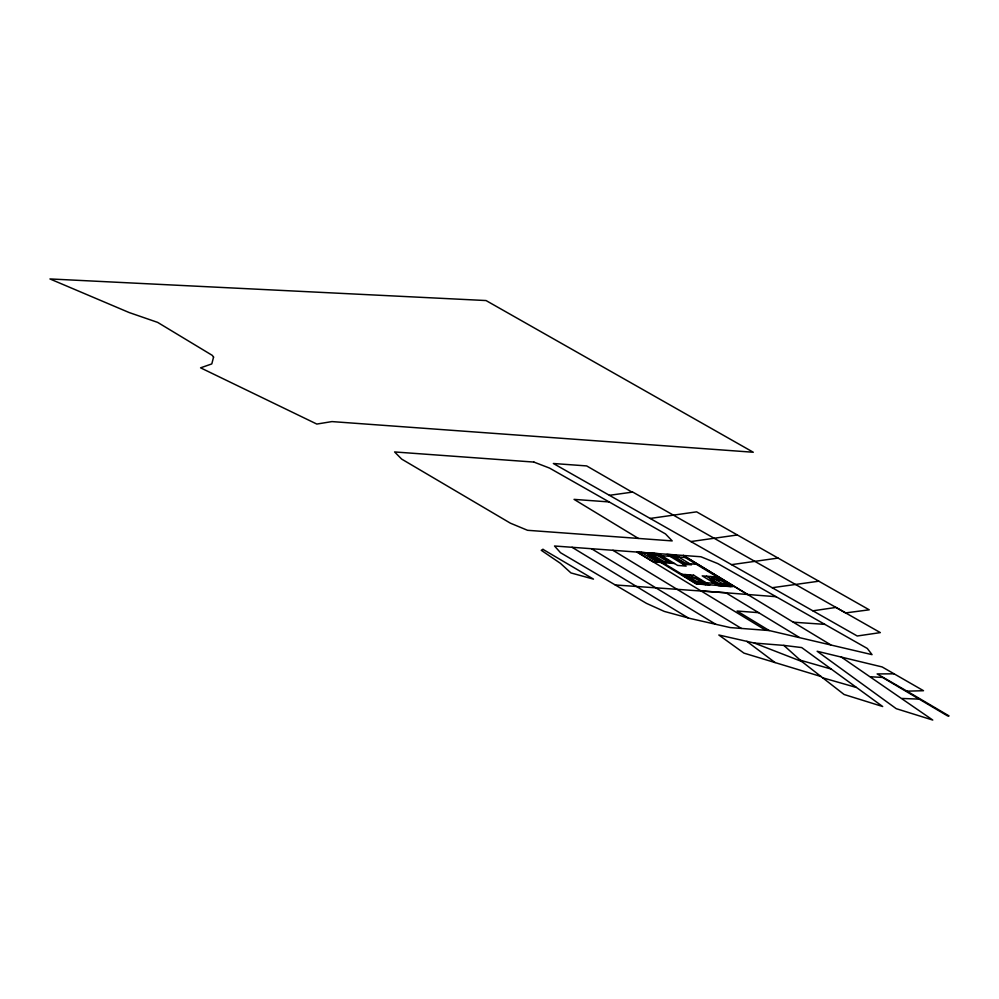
<?xml version="1.0" encoding="UTF-8"?>
<svg xmlns="http://www.w3.org/2000/svg" width="999" height="999" viewBox="0 0 999 999"><rect width="100%" height="100%" fill="white"/><g stroke="black" fill="none" stroke-linecap="round" stroke-linejoin="round"><path stroke-width="1.5" d="M731.543 564.647L778.071 558.079M812.874 610.826L835.988 607.429L845.629 612.911L869.23 609.815L696.615 511.85L650.137 518.444M690.846 541.558L737.362 534.977M772.19 587.724L818.83 581.206M609.402 495.317L632.754 492.07L880.331 632.604L857.242 636.001L553.359 463.499L586.663 465.921L632.092 492.157M893.93 673.826L877.134 673.925L907.005 691.171L923.501 690.709L882.129 666.945L817.145 651.261L896.24 708.678L932.766 720.054L841.245 657.017M902.122 698.463L919.167 699.113M615.234 584.964L725.861 592.769L799.212 637.312M870.541 676.773L882.529 677.434L947.551 715.896L949.05 715.933L907.005 691.171M683.316 555.456L793.293 622.202L824.837 624.363M609.165 501.935L574.05 499.375L638.386 538.424M758.616 612.662L737.1 611.038L769.23 630.556L872.04 654.645L867.307 648.463L717.769 563.586L700.886 556.755L554.52 546.003L560.501 552.709L646.49 603.371L664.335 611.425L690.759 618.618L730.244 627.584L769.23 630.556M660.876 561.5L670.891 562.287L659.802 555.544M696.34 564.273L684.502 563.349L673.426 556.605M674.45 563.498L653.184 561.825L637.137 552.072L658.416 553.733L677.647 565.434L686.151 566.108L666.932 554.408L675.436 555.069L691.483 564.835L682.966 564.16M686.575 577.11L696.54 577.897L704.195 582.554M722.002 579.895L710.164 578.958L717.819 583.628M729.657 584.552L694.255 581.78L649.787 554.757M700.873 590.834L776.111 596.703M783.815 645.391L801.71 647.577L882.679 706.518L844.105 694.505L801.772 661.5L783.815 645.391L754.27 643.044L718.83 635.002L743.943 653.121L821.19 676.573M800.349 660.214L831.018 669.005M822.814 677.846L856.218 687.424M801.772 661.5L754.27 643.044M793.293 622.202L830.669 644.805M683.304 555.444L747.602 594.492M710.726 576.548L726.76 586.301M671.191 554.745L687.225 564.497M706.468 576.211L722.502 585.963M654.17 553.409L670.204 563.161M689.447 574.875L705.481 584.627M649.912 553.071L665.946 562.824M685.189 574.537L701.223 584.303M645.654 552.734L661.688 562.499M641.395 552.41L657.429 562.162M637.087 552.06L765.833 630.307M741.408 628.433L612.911 550.287M715.796 624.3L591.52 548.726M572.052 547.29L688.249 617.944M746.852 641.358L775.049 662.537M213.561 357.105L211.8 363.911L200.587 367.832L316.82 424.063L331.955 421.59L753.283 452.247L486.038 300.549L49.95 278.946L129.171 312.55L157.63 322.377L212.3 355.382L213.561 357.105M542.981 549.363L541.233 550.287L560.389 563.311L570.941 572.927L593.481 579.12L542.981 549.363M533.891 462.075L394.605 451.948L401.66 459.09L510.389 523.176L527.534 530.294L672.19 540.909L665.496 533.916L549.512 468.069L533.891 462.075M685.264 557.529L647.964 554.607L695.791 583.716L733.079 586.638L685.264 557.529M693.693 575.212L680.931 574.213L696.965 583.965L709.74 584.964L693.693 575.212M714.972 576.873L702.21 575.874L718.244 585.639L731.018 586.638L714.972 576.873"/></g></svg>
